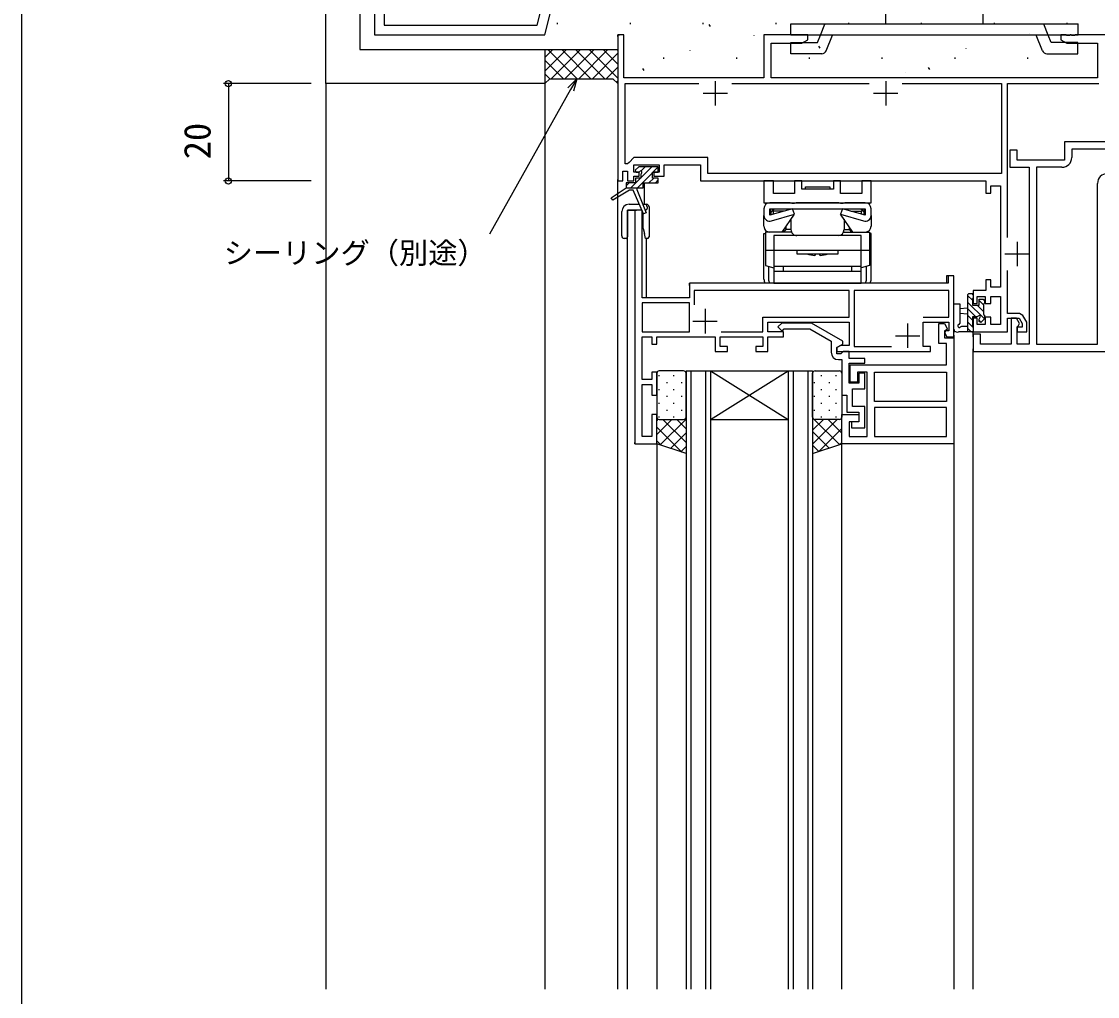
# Model space of a CAD drawing. Units: millimetres, scale not verified. Extents: x -437 to 438, y -344 to 341.
# Drawn here: x -436.8 to -215.8, y -24.5 to 175.8 of the extents above; entities that cross this region are included whole.
import ezdxf
from ezdxf.enums import TextEntityAlignment as Align

# ---------------------------------------------------------------- set-up
doc = ezdxf.new("R2010")
doc.units = ezdxf.units.MM
doc.header["$LTSCALE"] = 2
for name, color, linetype in [('0-2_YKK_11', 7, 'Continuous'), ('0-3_YKK_12', 2, 'Continuous'), ('0-4_YKK_13', 4, 'Continuous'), ('0-5_YKK_D', 6, 'Continuous'), ('0-6_YKK_ZWAK', 7, 'Continuous'), ('0-7_YSS_K', 3, 'Continuous')]:
    doc.layers.add(name, color=color, linetype=linetype)
doc.styles.add('ＭＳ ゴシック', font='')
doc.styles.get('ＭＳ ゴシック').set_extended_font_data('MS Gothic')

msp = doc.modelspace()

# ---------------------------------------------------------------- linework, layer by layer
at = {"layer": '0-2_YKK_11'}
for p, q in [((-294.321, 163.513), (-294.321, 158.513)), ((-290.939, 163.013), (-262.704, 163.013)), ((-259.321, 163.513), (-259.321, 158.513)), ((-296.821, 161.013), (-291.821, 161.013)), ((-261.821, 161.013), (-256.821, 161.013)), ((-223.121, 145.813), (-228.321, 145.813)), ((-232.321, 130.513), (-232.321, 125.513)), ((-234.821, 128.013), (-229.821, 128.013)), ((-296.421, 116.713), (-296.421, 111.713)), ((-298.921, 114.213), (-293.921, 114.213)), ((-254.821, 113.713), (-254.821, 108.713)), ((-257.321, 111.213), (-252.321, 111.213))]:
    msp.add_line(p, q, dxfattribs=at)
for points in [[(-313.121, 173.013), (-314.321, 173.013), (-314.321, 143.013), (-313.321, 143.013), (-313.321, 145.013), (-312.321, 145.013), (-312.321, 143.013), (-311.021, 143.013), (-311.021, 144.013), (-309.921, 144.013), (-309.921, 144.813), (-311.021, 144.813), (-311.021, 146.313), (-305.821, 146.313), (-305.821, 144.813), (-306.921, 144.813), (-306.921, 144.013), (-304.821, 144.013), (-304.821, 146.313), (-297.321, 146.313), (-297.321, 143.013), (-238.721, 143.013), (-238.721, 140.513), (-237.721, 140.513), (-237.721, 142.013), (-235.721, 142.013), (-235.721, 121.213), (-237.721, 121.213), (-237.721, 122.713), (-238.721, 122.713), (-238.721, 120.513), (-241.321, 120.513), (-241.321, 117.813), (-240.521, 117.813), (-240.521, 119.313), (-238.921, 119.313), (-238.921, 117.813), (-237.721, 117.813), (-237.721, 119.313), (-235.721, 119.313)], [(-214.321, 173.013), (-220.363, 173.013), (-220.546, 172.893), (-221.096, 172.893), (-221.279, 173.013), (-221.363, 173.013), (-221.546, 172.893), (-222.096, 172.893), (-222.279, 173.013), (-223.321, 173.013), (-223.321, 172.013), (-222.109, 171.313), (-215.821, 171.313), (-215.821, 164.213), (-282.821, 164.213), (-282.821, 171.313), (-276.534, 171.313), (-275.321, 172.013), (-275.321, 173.013), (-284.321, 173.013), (-284.321, 164.213), (-313.121, 164.213), (-313.121, 173.013)], [(-255.939, 163.013), (-235.521, 163.013), (-235.521, 144.513), (-295.821, 144.513), (-295.821, 147.813), (-311.021, 147.813), (-312.021, 146.813), (-312.321, 146.513), (-312.821, 146.513), (-312.821, 163.013), (-297.704, 163.013)], [(-234.321, 131.396), (-234.321, 163.013), (-215.521, 163.013)], [(-212.021, 151.013), (-222.621, 151.013), (-222.621, 147.313), (-232.321, 147.313), (-232.321, 149.313)], [(-232.321, 149.313), (-233.821, 149.313), (-233.821, 145.813), (-229.821, 145.813)], [(-213.821, 144.513), (-212.321, 144.513), (-212.321, 149.513), (-221.121, 149.513), (-221.121, 147.813)], [(-229.821, 145.813), (-229.821, 109.513), (-232.321, 109.513), (-232.321, 113.018), (-232.071, 113.313), (-231.861, 113.759), (-232.47, 114.813), (-233.521, 114.813), (-233.521, 109.513), (-239.821, 109.513), (-239.821, 111.513), (-241.321, 111.513), (-241.321, 108.013), (-214.321, 108.013)], [(-228.321, 145.813), (-228.321, 109.513), (-215.821, 109.513), (-215.821, 142.513)], [(-246.521, 122.013), (-299.621, 122.013), (-299.621, 119.013), (-309.321, 119.013), (-309.321, 137.013), (-310.821, 137.013), (-310.821, 89.013), (-306.321, 89.013), (-306.321, 95.013), (-307.321, 95.013), (-307.321, 90.513), (-309.321, 90.513), (-309.321, 101.213), (-307.321, 101.213), (-307.321, 99.013), (-306.321, 99.013), (-306.321, 103.713), (-307.321, 103.713), (-307.321, 102.213), (-309.321, 102.213), (-309.321, 111.013), (-307.321, 111.013), (-307.321, 109.513), (-306.321, 109.513), (-306.321, 111.013), (-294.321, 111.013), (-294.321, 108.013), (-291.821, 108.013), (-291.821, 109.013), (-293.321, 109.013), (-293.321, 111.013), (-284.521, 111.013), (-284.521, 109.013), (-286.021, 109.013), (-286.021, 108.013), (-283.521, 108.013), (-283.521, 111.013), (-280.321, 111.013), (-280.321, 112.013), (-283.521, 112.013)], [(-232.226, 115.813), (-234.321, 115.813), (-234.321, 124.631)], [(-283.521, 112.013), (-283.521, 114.013), (-266.821, 114.013), (-266.821, 109.213), (-268.628, 109.213), (-269.321, 108.813), (-269.321, 108.013), (-250.121, 108.013), (-250.121, 109.013), (-251.621, 109.013), (-251.621, 114.013), (-246.321, 114.013), (-246.321, 112.213), (-247.048, 112.213), (-247.244, 111.873), (-246.748, 111.013), (-245.321, 111.013), (-245.321, 123.513), (-246.521, 123.513), (-246.521, 122.013)], [(-293.085, 112.013), (-284.521, 112.013), (-284.521, 115.013), (-266.821, 115.013), (-266.821, 120.513), (-298.621, 120.513), (-298.621, 117.55)], [(-251.621, 115.013), (-246.321, 115.013), (-246.321, 120.513), (-265.821, 120.513), (-265.821, 109.013), (-258.108, 109.013)], [(-235.721, 119.313), (-235.721, 113.513), (-237.721, 113.513), (-237.721, 115.013), (-238.921, 115.013), (-238.921, 113.513), (-240.521, 113.513), (-240.521, 114.813), (-241.321, 114.813), (-241.321, 112.013), (-234.321, 112.013), (-234.321, 114.813), (-231.938, 114.813), (-231.321, 113.745), (-231.321, 113.013), (-232.321, 113.013), (-232.321, 112.013), (-230.321, 112.013), (-230.321, 114.013), (-230.927, 115.063)], [(-268.121, 110.106), (-274.542, 113.813), (-280.67, 113.813), (-281.445, 113.038), (-280.597, 112.189), (-280.173, 112.613), (-274.864, 112.613), (-270.521, 110.106), (-270.521, 107.813)], [(-269.021, 106.313), (-268.321, 106.313), (-268.321, 99.013), (-267.321, 99.013), (-267.321, 95.513), (-264.821, 95.513), (-264.821, 93.513), (-266.321, 93.513), (-266.321, 92.313), (-263.621, 92.313), (-263.621, 96.713), (-266.121, 96.713), (-266.121, 100.313), (-263.621, 100.313), (-263.621, 103.513), (-264.821, 103.513), (-264.821, 101.513), (-266.821, 101.513), (-266.821, 105.613), (-263.621, 105.613), (-263.621, 106.513), (-266.821, 106.513), (-266.821, 108.013), (-268.021, 108.013), (-268.321, 107.713), (-268.521, 107.513), (-269.321, 107.513), (-269.321, 108.813), (-268.121, 109.506), (-268.121, 110.106)]]:
    msp.add_lwpolyline(points, dxfattribs=at)
for points in [[(-299.621, 118.013), (-309.321, 118.013), (-309.321, 112.013), (-299.621, 112.013)], [(-245.321, 89.013), (-268.321, 89.013), (-268.321, 95.013), (-264.821, 95.013), (-264.821, 93.513), (-266.821, 93.513), (-266.821, 90.513), (-263.121, 90.513), (-263.121, 103.713), (-265.121, 103.713), (-265.121, 101.713), (-266.621, 101.713), (-266.621, 105.213), (-246.821, 105.213), (-246.821, 109.613), (-248.421, 109.613), (-248.421, 113.713), (-247.274, 113.713), (-246.611, 112.566), (-247.221, 112.213), (-247.221, 110.813), (-245.321, 110.813)], [(-246.821, 97.713), (-261.621, 97.713), (-261.621, 103.713), (-246.821, 103.713)], [(-246.821, 96.513), (-261.621, 96.513), (-261.621, 90.513), (-246.821, 90.513)]]:
    msp.add_lwpolyline(points, close=True, dxfattribs=at)
for centre, radius, start, end in [((-223.121, 147.813), 2, 270.00001, 359.99999), ((-213.821, 142.513), 2, 90.00001, 179.99999), ((-232.226, 114.313), 1.5, 29.99999, 90.00001), ((-269.021, 107.813), 1.5, 180.00001, 269.99999)]:
    msp.add_arc(centre, radius, start, end, dxfattribs=at)
at = {"layer": '0-3_YKK_12'}
for p, q in [((-222.279, 173.013), (-221.363, 173.013)), ((-221.279, 173.013), (-220.363, 173.013)), ((-314.321, -22.987), (-314.321, 143.313)), ((-308.821, 138.213), (-308.821, 142.613)), ((-312.321, 137.013), (-310.521, 137.013)), ((-312.321, -22.987), (-312.321, 137.013)), ((-309.425, 137.013), (-309.621, 137.013)), ((-284.321, 137.313), (-284.321, 135.943)), ((-278.92, 138.513), (-283.121, 138.513)), ((-282.971, 137.171), (-282.971, 136.098)), ((-278.771, 137.313), (-278.771, 137.22)), ((-268.92, 138.513), (-277.722, 138.513)), ((-267.871, 137.313), (-267.871, 137.22)), ((-263.521, 138.513), (-267.722, 138.513)), ((-263.671, 136.098), (-263.671, 137.171)), ((-262.321, 135.943), (-262.321, 137.313)), ((-284.321, 133.713), (-284.321, 135.943)), ((-280.173, 136.813), (-282.371, 136.813)), ((-280.571, 132.513), (-278.071, 136.174)), ((-266.071, 132.513), (-268.571, 136.174)), ((-266.47, 136.813), (-264.271, 136.813)), ((-262.321, 135.943), (-262.321, 133.713)), ((-308.521, 131.213), (-308.521, 119.013)), ((-282.321, 128.713), (-284.021, 128.713)), ((-282.321, 128.813), (-264.321, 128.813)), ((-262.621, 128.713), (-264.321, 128.713)), ((-273.871, 127.713), (-273.571, 128.013)), ((-273.071, 128.013), (-272.771, 127.713)), ((-283.371, 125.439), (-283.371, 122.813)), ((-282.321, 124.513), (-264.321, 124.513)), ((-280.321, 124.513), (-280.321, 125.513)), ((-266.321, 125.513), (-266.321, 124.513)), ((-263.271, 122.813), (-263.271, 125.439)), ((-299.121, 122.013), (-299.621, 122.013)), ((-299.621, 121.513), (-299.621, 122.013)), ((-245.121, 112.013), (-245.321, 112.013)), ((-245.321, 111.313), (-245.321, 110.313)), ((-241.621, 112.013), (-241.321, 112.013)), ((-241.321, 111.013), (-241.321, 112.013)), ((-241.321, -22.987), (-241.321, 108.513)), ((-241.321, 108.013), (-240.821, 108.013)), ((-300.321, 104.013), (-300.321, -22.987)), ((-299.321, 104.013), (-299.321, -22.987)), ((-296.321, 104.013), (-296.321, -22.987)), ((-295.321, 104.013), (-295.321, -22.987)), ((-295.321, 94.013), (-279.321, 104.013)), ((-295.321, 104.013), (-279.321, 94.013)), ((-279.321, 104.013), (-279.321, -22.987)), ((-278.321, 104.013), (-278.321, -22.987)), ((-275.321, 104.013), (-275.321, -22.987)), ((-295.321, 94.013), (-279.321, 94.013)), ((-310.821, 89.013), (-310.821, 89.313)), ((-310.821, 89.013), (-310.521, 89.013)), ((-268.321, -22.987), (-268.321, 89.513)), ((-245.321, 89.513), (-245.321, -22.987))]:
    msp.add_line(p, q, dxfattribs=at)
for points in [[(-314.321, 172.713), (-314.321, 173.013), (-314.021, 173.013)], [(-314.321, 172.713), (-314.321, 173.013), (-314.021, 173.013)], [(-282.745, 134.804), (-278.071, 136.174), (-278.447, 137.313), (-283.121, 135.959), (-283.121, 137.313), (-263.521, 137.313), (-263.521, 135.959), (-268.195, 137.313), (-268.571, 136.174), (-263.897, 134.804)], [(-282.871, 136.062), (-282.871, 136.613), (-282.171, 137.313)], [(-282.371, 136.191), (-282.371, 136.813), (-282.666, 137.108)], [(-263.771, 136.062), (-263.771, 136.613), (-264.471, 137.313)], [(-264.271, 136.176), (-264.271, 136.813), (-263.976, 137.108)], [(-278.771, 135.149), (-278.771, 133.013), (-279.821, 133.013)], [(-267.871, 135.149), (-267.871, 133.013), (-266.821, 133.013)], [(-279.821, 133.612), (-279.821, 133.013), (-280.321, 132.513), (-280.321, 132.879)], [(-266.821, 133.612), (-266.821, 133.013), (-266.321, 132.513), (-266.321, 132.879)], [(-284.321, 122.813), (-284.321, 132.213), (-284.021, 132.213)], [(-278.662, 132.513), (-284.021, 132.513), (-284.021, 125.613), (-282.321, 125.158)], [(-267.98, 132.513), (-262.621, 132.513), (-262.621, 125.613), (-264.321, 125.158)], [(-262.321, 122.813), (-262.321, 132.213), (-262.621, 132.213)], [(-277.371, 128.813), (-277.571, 128.613), (-277.571, 128.013), (-269.071, 128.013), (-269.071, 128.613), (-269.271, 128.813)], [(-282.321, 125.513), (-282.321, 122.013), (-264.321, 122.013), (-264.321, 125.513)], [(-246.221, 123.513), (-246.821, 123.513), (-246.821, 122.013)], [(-245.321, 123.213), (-245.321, 123.513), (-245.621, 123.513)], [(-300.321, 104.013), (-274.321, 104.013), (-274.321, -22.987)], [(-306.821, 89.013), (-306.321, 89.013), (-306.321, -22.987)]]:
    msp.add_lwpolyline(points, dxfattribs=at)
for points in [[(-284.321, 138.513), (-262.321, 138.513), (-262.321, 143.013), (-264.251, 143.013), (-264.251, 140.443), (-268.571, 140.443), (-268.571, 143.013), (-270.071, 143.013), (-270.071, 141.313), (-276.571, 141.313), (-276.571, 143.013), (-278.071, 143.013), (-278.071, 140.443), (-282.391, 140.443), (-282.391, 143.013), (-284.321, 143.013)], [(-270.821, 141.313), (-275.821, 141.313), (-275.821, 141.813), (-270.821, 141.813)], [(-282.321, 125.513), (-264.321, 125.513), (-264.321, 131.813), (-282.321, 131.813)]]:
    msp.add_lwpolyline(points, close=True, dxfattribs=at)
for centre, radius, start, end in [((-283.121, 137.313), 1.2, 90, 179.99998), ((-278.321, 141.043), 2.6, 256.67462, 283.32536), ((-268.321, 141.043), 2.6, 256.67462, 283.32536), ((-263.521, 137.313), 1.2, 0, 90), ((-283.121, 135.943), 1.2, 179.99998, 288.2568), ((-263.521, 135.943), 1.2, 251.74318, 0), ((-283.121, 133.713), 1.2, 179.99998, 270.00002), ((-277.571, 133.013), 1.2, 179.99998, 270.00002), ((-269.071, 133.013), 1.2, 270.00002, 0), ((-263.521, 133.713), 1.2, 270.00002, 0), ((-273.321, 135.516), 7.823, 253.55533, 265.96393), ((-273.321, 135.516), 7.823, 274.03605, 286.44465), ((-282.321, 122.813), 2, 179.99998, 203.57817), ((-281.371, 122.813), 2, 179.99998, 203.57817), ((-265.271, 122.813), 2, 336.42181, 0), ((-264.321, 122.813), 2, 336.42181, 0)]:
    msp.add_arc(centre, radius, start, end, dxfattribs=at)
at = {"layer": '0-4_YKK_13'}
for p, q in [((-259.321, 175.316), (-259.321, 181.314)), ((-239.321, 175.314), (-239.321, 181.313)), ((-278.822, 173.015), (-278.821, 175.315)), ((-278.821, 175.315), (-219.821, 175.309)), ((-272.715, 172.941), (-271.785, 175.241)), ((-219.821, 173.012), (-219.821, 175.309)), ((-278.822, 173.015), (-219.821, 173.013)), ((-273.321, 171.441), (-272.715, 172.941)), ((-271.517, 169.766), (-270.234, 172.941)), ((-227.126, 169.764), (-228.408, 172.938)), ((-278.821, 171.441), (-273.32, 171.441)), ((-278.821, 169.141), (-278.821, 171.441)), ((-219.822, 171.438), (-225.322, 171.438)), ((-219.822, 169.138), (-219.822, 171.438)), ((-272.444, 169.141), (-278.821, 169.141)), ((-226.199, 169.138), (-219.822, 169.137)), ((-307.36, 145.913), (-309.621, 143.652)), ((-308.707, 145.913), (-309.564, 145.057)), ((-307.221, 144.705), (-310.313, 141.613)), ((-306.105, 145.821), (-307.113, 144.813)), ((-312.007, 142.613), (-312.621, 141.999)), ((-309.66, 143.613), (-311.66, 141.613)), ((-306.966, 143.613), (-307.966, 142.613)), ((-306.021, 143.211), (-306.619, 142.613)), ((-309.447, 137.064), (-312.321, 137.013)), ((-312.021, 138.213), (-309.948, 138.213)), ((-309.224, 138.213), (-308.821, 138.213)), ((-308.821, 138.213), (-308.421, 138.213)), ((-308.773, 137.075), (-308.616, 137.078)), ((-308.321, 137.713), (-308.321, 137.378)), ((-307.921, 137.713), (-307.921, 132.213)), ((-313.521, 131.713), (-313.521, 136.713)), ((-309.121, 133.213), (-309.121, 136.317)), ((-309.121, 133.213), (-308.871, 132.213)), ((-312.621, 131.213), (-313.021, 131.213)), ((-307.921, 132.213), (-307.921, 131.513)), ((-242.521, 119.613), (-242.521, 112.013)), ((-241.521, 118.494), (-242.521, 119.494)), ((-241.323, 119.643), (-241.592, 119.912)), ((-239.053, 114.679), (-242.521, 118.147)), ((-239.221, 116.194), (-240.54, 117.513)), ((-239.221, 117.541), (-240.12, 118.44)), ((-239.321, 118.713), (-239.021, 118.413)), ((-240.835, 115.113), (-242.521, 116.8)), ((-241.521, 114.453), (-242.521, 115.453)), ((-241.521, 115.113), (-241.521, 113.113)), ((-239.221, 115.613), (-239.021, 115.413)), ((-241.321, 112.906), (-242.521, 114.106)), ((-241.776, 112.013), (-242.521, 112.759)), ((-239.745, 114.023), (-240.121, 114.4)), ((-300.821, 104.013), (-305.821, 104.013)), ((-273.821, 104.013), (-268.821, 104.013)), ((-306.321, 103.513), (-306.321, 94.513)), ((-305.966, 103.028), (-305.766, 103.028)), ((-302.936, 103.028), (-302.736, 103.028)), ((-300.321, 94.513), (-300.321, 103.513)), ((-274.321, 94.513), (-274.321, 103.513)), ((-272.636, 103.028), (-272.436, 103.028)), ((-269.606, 103.028), (-269.406, 103.028)), ((-268.321, 103.513), (-268.321, 94.513)), ((-305.966, 100.198), (-305.766, 100.198)), ((-304.351, 101.613), (-304.151, 101.613)), ((-302.936, 100.198), (-302.736, 100.198)), ((-301.321, 101.613), (-301.121, 101.613)), ((-274.051, 101.613), (-273.851, 101.613)), ((-272.636, 100.198), (-272.436, 100.198)), ((-271.021, 101.613), (-270.821, 101.613)), ((-269.606, 100.198), (-269.406, 100.198)), ((-305.966, 97.368), (-305.766, 97.368)), ((-304.351, 98.783), (-304.151, 98.783)), ((-302.936, 97.368), (-302.736, 97.368)), ((-301.321, 98.783), (-301.121, 98.783)), ((-274.051, 98.783), (-273.851, 98.783)), ((-272.636, 97.368), (-272.436, 97.368)), ((-271.021, 98.783), (-270.821, 98.783)), ((-269.606, 97.368), (-269.406, 97.368)), ((-304.351, 95.953), (-304.151, 95.953)), ((-301.321, 95.953), (-301.121, 95.953)), ((-274.051, 95.953), (-273.851, 95.953)), ((-271.021, 95.953), (-270.821, 95.953)), ((-306.321, 89.013), (-306.321, 94.513)), ((-306.321, 93.754), (-306.02, 94.055)), ((-306.321, 90.925), (-303.233, 94.013)), ((-305.966, 94.538), (-305.766, 94.538)), ((-305.821, 94.013), (-300.821, 94.013)), ((-305.634, 88.784), (-300.321, 94.097)), ((-300.321, 89.268), (-305.066, 94.013)), ((-302.936, 94.538), (-302.736, 94.538)), ((-300.321, 92.097), (-302.238, 94.013)), ((-274.296, 94.355), (-274.321, 94.381)), ((-274.321, 91.812), (-272.12, 94.013)), ((-274.321, 88.984), (-269.292, 94.013)), ((-268.796, 88.855), (-273.979, 94.039)), ((-268.821, 94.013), (-273.821, 94.013)), ((-272.636, 94.538), (-272.436, 94.538)), ((-268.321, 91.209), (-271.125, 94.013)), ((-269.606, 94.538), (-269.406, 94.538)), ((-268.321, 94.038), (-268.456, 94.172)), ((-268.321, 89.013), (-268.321, 94.513)), ((-301.182, 87.3), (-306.321, 92.44)), ((-303.512, 88.077), (-300.321, 91.268)), ((-270.917, 88.148), (-274.321, 91.553)), ((-273.034, 87.442), (-268.321, 92.156)), ((-305.424, 88.714), (-306.321, 89.611)), ((-301.391, 87.37), (-300.321, 88.44)), ((-273.038, 87.441), (-274.321, 88.724)), ((-268.792, 88.857), (-268.321, 89.327))]:
    msp.add_line(p, q, dxfattribs=at)
for points in [[(-225.321, 171.438), (-225.927, 172.938), (-226.857, 175.238)], [(-309.091, 136.248), (-311.213, 141.113), (-311.951, 141.113), (-315.372, 139.053), (-315.694, 139.559), (-312.621, 141.613), (-309.121, 141.613), (-309.121, 142.613), (-306.021, 142.613), (-306.021, 143.613), (-307.221, 143.613), (-307.221, 144.813), (-306.021, 144.813), (-306.021, 145.913), (-310.045, 145.913), (-310.758, 145.201), (-310.597, 144.813), (-310.082, 144.813), (-309.831, 144.95)], [(-309.485, 144.604), (-309.621, 144.352), (-309.621, 143.613), (-310.721, 143.613), (-310.721, 142.613), (-312.621, 142.613), (-312.621, 141.613)], [(-310.421, 141.613), (-310.421, 141.241), (-308.537, 136.478), (-309.091, 136.248)], [(-312.321, 137.013), (-312.321, 131.713), (-312.321, 131.513)], [(-308.221, 131.213), (-308.621, 131.213), (-308.871, 132.213)], [(-242.521, 119.613), (-242.221, 119.913), (-241.321, 119.913), (-241.321, 119.013), (-241.521, 118.813), (-241.521, 117.513), (-240.121, 117.513), (-240.121, 118.713), (-239.321, 118.713)], [(-241.521, 113.113), (-241.321, 112.913), (-241.321, 112.013), (-244.302, 112.013), (-244.561, 111.863), (-245.116, 112.068), (-245.216, 112.351), (-245.321, 112.579), (-245.321, 117.741), (-244.121, 117.741), (-244.118, 113.78), (-244.32, 113.497)], [(-239.021, 118.413), (-239.021, 117.913), (-239.221, 117.713), (-239.221, 115.613)], [(-242.521, 116.913), (-244.121, 116.771), (-244.121, 115.856), (-242.521, 115.713)], [(-240.331, 115.25), (-240.582, 115.113), (-241.521, 115.113)], [(-239.021, 115.413), (-239.021, 114.689), (-239.751, 113.96), (-240.121, 114.113), (-240.121, 114.652), (-239.985, 114.904)], [(-243.961, 113.063), (-243.702, 113.213), (-242.521, 113.213)], [(-300.321, 94.513), (-300.321, 87.013), (-306.321, 89.013)], [(-274.321, 94.513), (-274.321, 87.013), (-268.321, 89.013)]]:
    msp.add_lwpolyline(points, dxfattribs=at)
for centre, radius, start, end in [((-272.444, 170.141), 1, 270, 337.99665), ((-226.198, 170.138), 1, 201.99783, 270), ((-309.621, 144.813), 0.25, 303.05571, 146.94425), ((-312.021, 136.713), 1.5, 90, 180), ((-308.821, 137.713), 0.5, 0, 90), ((-308.621, 137.378), 0.3, 271, 0), ((-308.421, 137.713), 0.5, 0, 90), ((-313.021, 131.713), 0.5, 180, 270), ((-312.621, 131.513), 0.3, 270, 0), ((-308.221, 131.513), 0.3, 270, 0), ((-240.121, 115.113), 0.25, 303.05573, 146.94427), ((-244.221, 113.213), 0.3, 109.18973, 329.99999), ((-305.821, 103.513), 0.5, 90, 180), ((-300.821, 103.513), 0.5, 0, 90), ((-273.821, 103.513), 0.5, 90, 180), ((-268.821, 103.513), 0.5, 0, 90), ((-305.821, 94.513), 0.5, 180, 270), ((-300.821, 94.513), 0.5, 270, 0), ((-273.821, 94.513), 0.5, 180, 270), ((-268.821, 94.513), 0.5, 270, 0)]:
    msp.add_arc(centre, radius, start, end, dxfattribs=at)
at = {"layer": '0-5_YKK_D'}
for p, q in [((-377.321, 163.013), (-395.321, 163.013)), ((-394.321, 163.013), (-394.321, 143.013)), ((-377.321, 143.013), (-395.321, 143.013))]:
    msp.add_line(p, q, dxfattribs=at)
for points in [[(-322.781, 164.013), (-324.029, 161.79), (-340.693, 132.11)], [(-324.625, 162.124), (-322.781, 164.013), (-323.433, 161.455)]]:
    msp.add_lwpolyline(points, dxfattribs=at)
for centre in [(-394.321, 163.013), (-394.321, 143.013)]:
    msp.add_circle(centre, 0.637, dxfattribs=at)
at = {"layer": '0-6_YKK_ZWAK'}
msp.add_line((-436.8, 306.3), (-436.8, -343.7), dxfattribs=at)
at = {"layer": '0-7_YSS_K'}
for p, q in [((-326.757, 175.46), (-326.757, 175.21)), ((-311.807, 175.46), (-311.807, 175.21)), ((-296.857, 175.46), (-296.857, 175.21)), ((-295.649, 175.135), (-295.373, 174.718)), ((-281.907, 175.46), (-281.907, 175.21)), ((-266.957, 175.46), (-266.957, 175.21)), ((-252.007, 175.46), (-252.007, 175.21)), ((-237.057, 175.46), (-237.057, 175.21)), ((-222.107, 175.46), (-222.107, 175.21)), ((-286.41, 172.872), (-286.393, 172.825)), ((-229.727, 173.255), (-229.71, 173.208)), ((-273.133, 170.713), (-272.857, 170.296)), ((-242.871, 170.261), (-242.854, 170.214)), ((-329.321, 170.013), (-314.321, 170.013)), ((-329.321, 168.369), (-327.677, 170.013)), ((-329.321, 165.541), (-324.848, 170.013)), ((-322.676, 164.013), (-328.676, 170.013)), ((-328.02, 164.013), (-322.02, 170.013)), ((-319.847, 164.013), (-325.847, 170.013)), ((-325.192, 164.013), (-319.192, 170.013)), ((-317.019, 164.013), (-323.019, 170.013)), ((-322.363, 164.013), (-316.363, 170.013)), ((-314.321, 164.144), (-320.19, 170.013)), ((-319.535, 164.013), (-314.321, 169.227)), ((-314.321, 166.973), (-317.362, 170.013)), ((-314.321, 169.801), (-314.533, 170.013)), ((-304.932, 168.335), (-304.932, 168.085)), ((-299.554, 169.878), (-299.538, 169.83)), ((-289.982, 168.335), (-289.982, 168.085)), ((-275.032, 168.335), (-275.032, 168.085)), ((-260.082, 168.335), (-260.082, 168.085)), ((-245.132, 168.335), (-245.132, 168.085)), ((-230.182, 168.335), (-230.182, 168.085)), ((-325.504, 164.013), (-329.321, 167.831)), ((-316.706, 164.013), (-314.321, 166.398)), ((-309.265, 166.111), (-308.989, 165.694)), ((-250.617, 166.291), (-250.341, 165.874)), ((-328.327, 164.008), (-329.321, 165.002)), ((-328.321, 164.013), (-329.321, 163.013)), ((-328.321, 164.013), (-315.323, 164.013)), ((-315.323, 164.013), (-314.323, 163.013)), ((-314.601, 163.291), (-314.321, 163.57)), ((-255.348, 165.381), (-255.331, 165.334)), ((-374.321, 163.013), (-374.321, -22.987)), ((-329.321, 163.013), (-329.321, -22.987))]:
    msp.add_line(p, q, dxfattribs=at)
for points in [[(-364.321, 256.3), (-364.321, 173.013), (-329.321, 173.013), (-321.821, 203.013), (-214.321, 203.013), (-214.321, 256.3)], [(-362.321, 256.3), (-362.321, 175.013), (-330.883, 175.013), (-323.383, 205.013), (-216.321, 205.013), (-216.321, 256.3)]]:
    msp.add_lwpolyline(points, dxfattribs=at)
msp.add_lwpolyline([(-367.321, 170.013), (-329.321, 170.013), (-329.321, 163.013), (-374.321, 163.013), (-374.321, 208.013), (-367.321, 208.013)], close=True, dxfattribs=at)

# ---------------------------------------------------------------- texts
at = {"layer": '0-5_YKK_D', "style": 'ＭＳ ゴシック'}
msp.add_text('20', height=5.499, rotation=90, dxfattribs=at).set_placement((-396.321, 147.474), align=Align.BOTTOM_LEFT)
msp.add_text('シーリング（別途）', height=4.399, dxfattribs=at).set_placement((-395.279, 124.712), align=Align.BOTTOM_LEFT)

doc.saveas('drawing.dxf')
